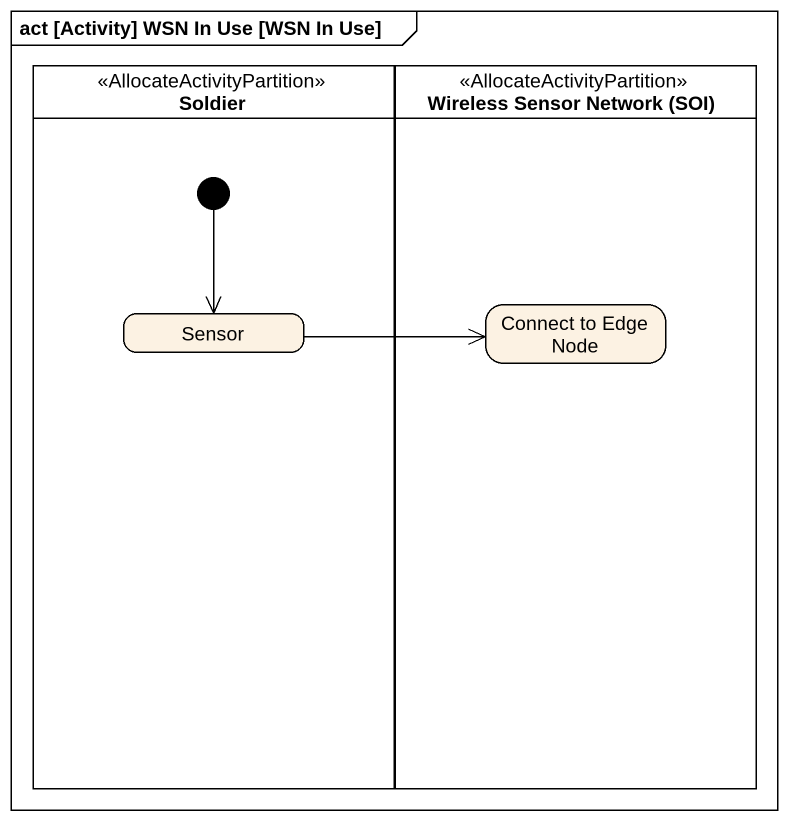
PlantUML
@startuml
mainframe act [Activity] WSN In Use [WSN In Use]
hide empty description
state Soldier <<AllocateActivityPartition>> {
  state Sensor
  [*] --> Sensor
}
state "Wireless Sensor Network (SOI)" as Wireless_Sensor_Network_SOI <<AllocateActivityPartition>> {
  state "Connect to Edge Node" as Connect_to_Edge_Node
}
Sensor -right-> Connect_to_Edge_Node
@enduml
